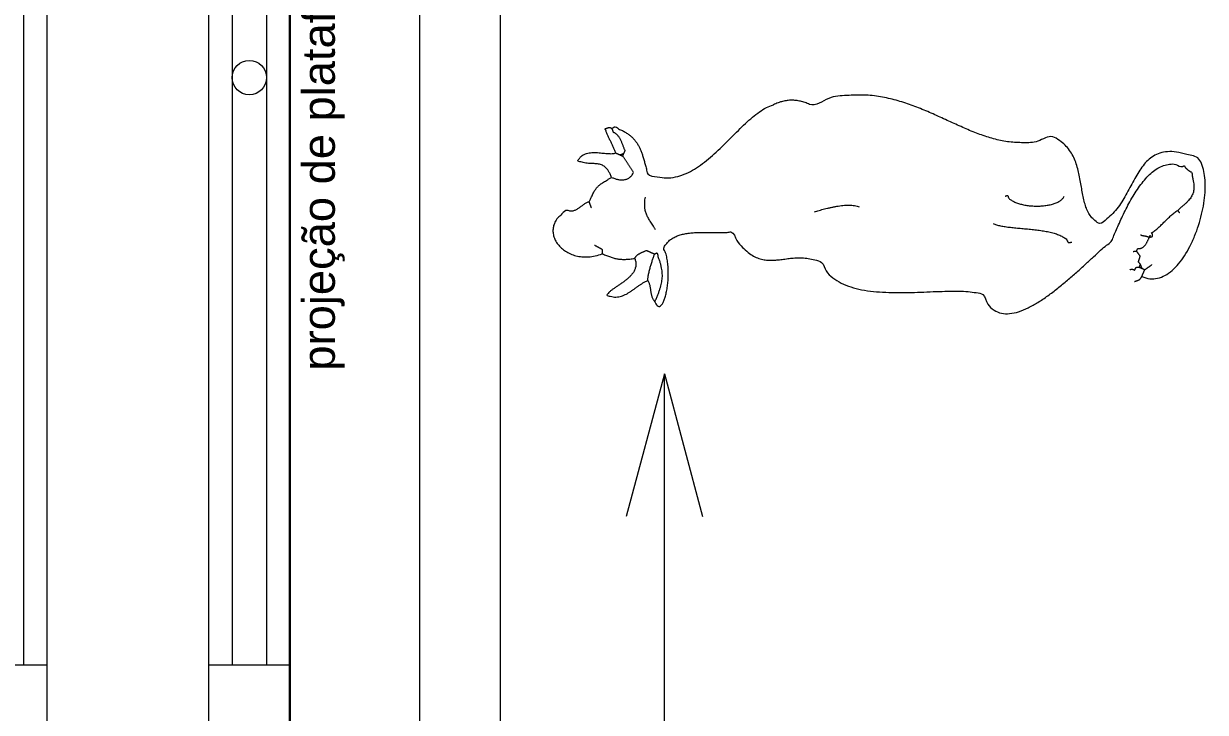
# Model space of a CAD drawing. Header units: metres. Extents: x 149 to 429, y -3 to 162.
# Drawn here: x 332.726 to 336.375, y 113.543 to 115.668 of the extents above; entities that cross this region are included whole.
import ezdxf

# ---------------------------------------------------------------- set-up
doc = ezdxf.new("R2010")
doc.units = ezdxf.units.M
doc.layers.add('1053_ARQ_BASE_MATADOURO_2_dwg', color=7, linetype='Continuous', lineweight=5, true_color=0x767676)
doc.layers.add('1053_ARQ_BASE_MATADOURO_dwg', color=7, linetype='Continuous', lineweight=5, true_color=0x767676)
doc.layers.add('A-PISO', color=7, linetype='Continuous', lineweight=5)
doc.styles.add('Arial_12', font='arial.ttf', dxfattribs={"height": 0.1})

# ---------------------------------------------------------------- blocks, each defined once
blk = doc.blocks.new('1053_ARQ_BASE_MATADOURO_dwg-3625622-TÉRREO 1_20 - Dependente 2')
at = {"color": 253, "lineweight": 5, "true_color": 0xaaaaaa}
blk.add_line((127.7931, 117.3142), (127.7931, 109.8142), dxfattribs=at)
at = {"color": 253, "lineweight": 5, "true_color": 0xaaaaaa, "flags": 128}
for points in [[(127.5431, 109.8142), (127.1431, 109.8142), (127.1431, 117.3142), (127.3369, 117.3142)], [(127.3491, 117.3142), (127.5431, 117.3142), (127.5431, 109.8142)]]:
    blk.add_lwpolyline(points, dxfattribs=at)
blk = doc.blocks.new('1053_ARQ_BASE_MATADOURO_2_dwg-3637054-TÉRREO 1_20 - Dependente 2')
at = {"layer": 'A-PISO', "color": 253, "true_color": 0xaaaaaa}
for p, q in [((126.3211, 84.1282), (126.3211, 80.5032)), ((126.9651, 84.1282), (126.9651, 80.5032)), ((127.0711, 84.1282), (127.0711, 80.5032)), ((127.5431, 84.1282), (127.5431, 76.6282)), ((127.7931, 84.1282), (127.7931, 76.6282))]:
    blk.add_line(p, q, dxfattribs=at)
at = {"layer": 'A-PISO', "color": 253, "lineweight": 15, "true_color": 0xaaaaaa}
blk.add_line((128.2996, 81.4017), (128.4177, 80.961), dxfattribs=at)
at = {"layer": 'A-PISO', "color": 253, "lineweight": 30, "true_color": 0xaaaaaa, "flags": 128}
blk.add_lwpolyline([(126.1431, 84.3264), (127.1431, 84.3264), (127.1431, 70.7264), (126.1431, 70.7264)], close=True, dxfattribs=at)
at = {"layer": 'A-PISO', "color": 253, "true_color": 0xaaaaaa, "flags": 128}
for points in [[(126.8931, 80.5032), (126.8931, 84.1282), (126.3931, 84.1282), (126.3931, 80.5032)], [(127.1431, 80.5032), (127.1431, 84.1282), (127.3369, 84.1282)], [(126.3931, 76.6282), (126.3931, 80.2532), (126.1431, 80.2532), (126.1431, 80.5032), (126.3931, 80.5032), (126.3931, 80.2532)], [(127.1431, 76.3782), (127.1431, 76.6282), (126.8931, 76.6282), (126.8931, 76.3782), (126.4931, 76.3782), (126.4931, 76.6282), (126.8931, 76.6282), (126.8931, 80.2532), (126.8931, 80.5032), (127.1431, 80.5032), (127.1431, 80.2532)]]:
    blk.add_lwpolyline(points, dxfattribs=at)
at = {"layer": 'A-PISO', "color": 253, "lineweight": 15, "true_color": 0xaaaaaa, "flags": 128}
blk.add_lwpolyline([(128.2996, 80.2329), (128.2996, 81.4017), (128.1816, 80.961)], dxfattribs=at)
at = {"layer": 'A-PISO', "color": 253, "true_color": 0xaaaaaa}
blk.add_circle((127.0181, 82.3157), 0.053, dxfattribs=at)
for points, knots in [([(129.7738, 81.7016), (129.782, 81.6988), (129.7978, 81.6932), (129.8231, 81.6952), (129.8466, 81.7045), (129.8684, 81.7202), (129.8885, 81.7411), (129.9068, 81.7663), (129.9232, 81.795), (129.9375, 81.8263), (129.9496, 81.8594), (129.9591, 81.8933), (129.9659, 81.9271), (129.9697, 81.9599), (129.9704, 81.9908), (129.9679, 82.0193), (129.9613, 82.0434), (129.9497, 82.0724), (129.9139, 82.0771), (129.8828, 82.0867), (129.8543, 82.0878), (129.83, 82.0835), (129.8094, 82.074), (129.792, 82.0604), (129.7771, 82.0437), (129.764, 82.0245), (129.7519, 82.0036), (129.7402, 81.9815), (129.7283, 81.9591), (129.7156, 81.9369), (129.7015, 81.9159), (129.6852, 81.8955), (129.6663, 81.8809), (129.6465, 81.8597), (129.6287, 81.8747), (129.6169, 81.8857), (129.6078, 81.9003), (129.6011, 81.9164), (129.5959, 81.9342), (129.5918, 81.9531), (129.5883, 81.973), (129.5849, 81.9934), (129.5811, 82.014), (129.5764, 82.0344), (129.5701, 82.0544), (129.562, 82.0736), (129.5512, 82.0914), (129.5374, 82.108), (129.5199, 82.1214), (129.4922, 82.1414), (129.4541, 82.1144), (129.4087, 82.1143), (129.3645, 82.1157), (129.3213, 82.1247), (129.2788, 82.138), (129.2366, 82.1548), (129.1941, 82.1738), (129.1512, 82.1936), (129.1073, 82.2132), (129.0622, 82.2311), (129.0155, 82.2463), (128.9668, 82.2572), (128.9157, 82.2631), (128.8619, 82.2601), (128.8054, 82.258), (128.7648, 82.2242), (128.7412, 82.2359), (128.7341, 82.2384), (128.7271, 82.2406), (128.7201, 82.2425), (128.7132, 82.2439), (128.7063, 82.2449), (128.6995, 82.2455), (128.6926, 82.2457), (128.6857, 82.2455), (128.6788, 82.2448), (128.6718, 82.2437), (128.6648, 82.2422), (128.6578, 82.2403), (128.6507, 82.2379), (128.6434, 82.2351), (128.6387, 82.2329), (128.6362, 82.2318)], [0, 0, 0, 0, 0.025699, 0.049728, 0.07429, 0.10075, 0.129617, 0.160848, 0.194061, 0.228689, 0.264061, 0.299459, 0.334136, 0.367371, 0.398482, 0.426901, 0.452272, 0.474673, 0.514601, 0.547499, 0.57497, 0.598786, 0.62075, 0.642358, 0.664566, 0.687782, 0.71202, 0.737049, 0.762543, 0.788164, 0.813673, 0.839001, 0.86438, 0.890422, 0.90764, 0.924078, 0.940734, 0.958191, 0.97666, 0.996106, 1.016342, 1.037112, 1.05814, 1.079183, 1.100079, 1.120793, 1.141489, 1.162566, 1.184704, 1.208798, 1.256755, 1.301685, 1.345355, 1.389026, 1.433445, 1.478912, 1.525429, 1.572822, 1.62087, 1.669398, 1.71839, 1.768076, 1.819015, 1.87216, 1.928838, 1.990677, 1.998433, 2.005974, 2.013321, 2.020506, 2.027557, 2.034511, 2.041399, 2.048262, 2.055135, 2.062058, 2.069072, 2.076212, 2.083517, 2.091025, 2.098768, 2.106779, 2.106779, 2.106779, 2.106779]), ([(128.1378, 82.1589), (128.138, 82.159), (128.1383, 82.1592), (128.1387, 82.1594), (128.1392, 82.1597), (128.1397, 82.16), (128.1401, 82.1603), (128.1406, 82.1605), (128.141, 82.1608), (128.1415, 82.1611), (128.1419, 82.1614), (128.1424, 82.1617), (128.1428, 82.1619), (128.1432, 82.1622), (128.1437, 82.1625), (128.1441, 82.1628), (128.1445, 82.1631), (128.1487, 82.1663), (128.1583, 82.156), (128.17, 82.1526), (128.1807, 82.146), (128.19, 82.1399), (128.1982, 82.1332), (128.2053, 82.1262), (128.2116, 82.1187), (128.217, 82.1107), (128.2218, 82.102), (128.2261, 82.0927), (128.23, 82.0826), (128.2336, 82.0717), (128.2371, 82.0599), (128.2405, 82.047), (128.2448, 82.0338), (128.2466, 82.0111), (128.2787, 82.0097), (128.3056, 82.0046), (128.3343, 82.0082), (128.3611, 82.0165), (128.3871, 82.0293), (128.4121, 82.0456), (128.4364, 82.0646), (128.46, 82.0856), (128.4831, 82.1077), (128.5056, 82.1303), (128.5278, 82.1526), (128.5496, 82.1737), (128.5712, 82.1931), (128.5926, 82.2097), (128.6139, 82.2234), (128.629, 82.229), (128.6362, 82.2318)], [0, 0, 0, 0, 0.0005419, 0.0010784, 0.0016149, 0.0021506, 0.0026855, 0.0032182, 0.0037493, 0.0042783, 0.0048098, 0.0053343, 0.0058567, 0.0063755, 0.0068923, 0.0074041, 0.0079133, 0.0084178, 0.0230655, 0.0363495, 0.048468, 0.0596256, 0.0700483, 0.0799668, 0.089622, 0.0992476, 0.1090601, 0.119255, 0.1300013, 0.1414479, 0.1537237, 0.1669436, 0.1812182, 0.196651, 0.2278357, 0.2565641, 0.284317, 0.3122136, 0.3409369, 0.3707541, 0.4016318, 0.4333204, 0.4654458, 0.4975436, 0.5291184, 0.5596715, 0.588736, 0.615937, 0.6410652, 0.6642098, 0.6642098, 0.6642098, 0.6642098]), ([(128.1497, 82.0829), (128.1491, 82.0845), (128.148, 82.0877), (128.146, 82.0925), (128.144, 82.0972), (128.1419, 82.102), (128.1397, 82.1066), (128.1375, 82.1113), (128.1352, 82.116), (128.1329, 82.1206), (128.1307, 82.1252), (128.1284, 82.1298), (128.1263, 82.1345), (128.1242, 82.1391), (128.1223, 82.1437), (128.1202, 82.1485), (128.1194, 82.1528), (128.1157, 82.1579), (128.1195, 82.1585), (128.1212, 82.1593), (128.123, 82.1599), (128.1245, 82.1605), (128.1258, 82.1609), (128.127, 82.1612), (128.1281, 82.1614), (128.1291, 82.1615), (128.13, 82.1615), (128.131, 82.1614), (128.1319, 82.1612), (128.1329, 82.1609), (128.134, 82.1605), (128.1351, 82.1601), (128.1364, 82.1595), (128.1373, 82.1591), (128.1378, 82.1589)], [0, 0, 0, 0, 0.005136, 0.0102834, 0.0154428, 0.0206125, 0.0257886, 0.0309663, 0.0361392, 0.041304, 0.0464532, 0.0515831, 0.0566861, 0.0617602, 0.0667993, 0.0718035, 0.0767732, 0.0817103, 0.0840379, 0.0860816, 0.0878758, 0.0894444, 0.0908231, 0.0920396, 0.0931296, 0.0941237, 0.0950701, 0.0960007, 0.0969582, 0.097978, 0.0990969, 0.1003419, 0.101745, 0.1033305, 0.1033305, 0.1033305, 0.1033305]), ([(128.1748, 82.0819), (128.1749, 82.0821), (128.175, 82.0825), (128.1753, 82.083), (128.1755, 82.0835), (128.1757, 82.084), (128.1759, 82.0845), (128.1762, 82.085), (128.1764, 82.0855), (128.1766, 82.0861), (128.1769, 82.0866), (128.1771, 82.0871), (128.1773, 82.0876), (128.1775, 82.0881), (128.1778, 82.0886), (128.178, 82.0891), (128.1782, 82.0897), (128.1791, 82.0913), (128.1762, 82.0942), (128.1752, 82.0982), (128.1735, 82.1023), (128.172, 82.1065), (128.1704, 82.1106), (128.1687, 82.1147), (128.167, 82.1187), (128.1652, 82.1226), (128.1632, 82.1264), (128.161, 82.13), (128.1587, 82.1335), (128.156, 82.1367), (128.1532, 82.1397), (128.1499, 82.1422), (128.1468, 82.145), (128.1428, 82.1453), (128.1423, 82.1474), (128.142, 82.1482), (128.1418, 82.1489), (128.1415, 82.1497), (128.1412, 82.1505), (128.1409, 82.1513), (128.1407, 82.152), (128.1404, 82.1528), (128.1401, 82.1536), (128.1398, 82.1543), (128.1395, 82.1551), (128.1391, 82.1558), (128.1388, 82.1566), (128.1385, 82.1574), (128.1382, 82.1581), (128.1379, 82.1586), (128.1378, 82.1589)], [0, 0, 0, 0, 0.00056306, 0.00112613, 0.00168919, 0.00225225, 0.00281531, 0.00337838, 0.00394144, 0.00450056, 0.00506363, 0.00562669, 0.00618975, 0.00675281, 0.00731588, 0.00787894, 0.008442, 0.00900113, 0.01332321, 0.0176986, 0.02210975, 0.0265367, 0.03096363, 0.03537533, 0.03975273, 0.04408537, 0.0483627, 0.05258208, 0.05674979, 0.06088034, 0.0649954, 0.06913603, 0.07334712, 0.0776958, 0.07853314, 0.07936641, 0.08019582, 0.08102121, 0.08184469, 0.08266427, 0.08348289, 0.0842996, 0.0851163, 0.08593492, 0.0867545, 0.08757798, 0.08840337, 0.08923278, 0.09006605, 0.09090339, 0.09090339, 0.09090339, 0.09090339]), ([(128.1367, 82.0077), (128.1352, 82.0113), (128.1325, 82.0181), (128.1275, 82.027), (128.1224, 82.0341), (128.1169, 82.0396), (128.1112, 82.0437), (128.1053, 82.0465), (128.0991, 82.0484), (128.0927, 82.0494), (128.0861, 82.05), (128.0793, 82.0503), (128.0722, 82.0505), (128.0648, 82.0509), (128.0573, 82.0517), (128.049, 82.0529), (128.0419, 82.0555), (128.0292, 82.0571), (128.0375, 82.0665), (128.0421, 82.0723), (128.0488, 82.0771), (128.0559, 82.0804), (128.0637, 82.0826), (128.0719, 82.0838), (128.0804, 82.0843), (128.0891, 82.0842), (128.0979, 82.0836), (128.1066, 82.0828), (128.115, 82.082), (128.1231, 82.0813), (128.1308, 82.0808), (128.1378, 82.0807), (128.1441, 82.0812), (128.1479, 82.0823), (128.1497, 82.0829)], [0, 0, 0, 0, 0.0118376, 0.0219257, 0.0305861, 0.0381701, 0.0450255, 0.0514897, 0.0578321, 0.0642461, 0.0708371, 0.0776688, 0.084757, 0.0921224, 0.0997885, 0.1078129, 0.116293, 0.1253713, 0.1342242, 0.1423501, 0.1501659, 0.1579821, 0.1659954, 0.1742806, 0.1828287, 0.1915662, 0.2003895, 0.2091536, 0.2177128, 0.2259123, 0.2336036, 0.2406499, 0.2469581, 0.2525077, 0.2525077, 0.2525077, 0.2525077]), ([(128.1367, 82.0077), (128.1383, 82.007), (128.1414, 82.0057), (128.1462, 82.0039), (128.151, 82.0025), (128.1559, 82.0013), (128.1608, 82.0005), (128.1656, 82), (128.1703, 81.9999), (128.175, 82.0003), (128.1795, 82.0011), (128.1839, 82.0024), (128.1881, 82.0043), (128.192, 82.0068), (128.1957, 82.0099), (128.1992, 82.0137), (128.2016, 82.0181), (128.2059, 82.0227), (128.2022, 82.0263), (128.2004, 82.0295), (128.1983, 82.0327), (128.1962, 82.0358), (128.1941, 82.039), (128.192, 82.0421), (128.1899, 82.0453), (128.1878, 82.0484), (128.1857, 82.0515), (128.1836, 82.0547), (128.1815, 82.0578), (128.1794, 82.0609), (128.1773, 82.064), (128.1752, 82.0672), (128.1731, 82.0703), (128.1717, 82.0724), (128.171, 82.0734)], [0, 0, 0, 0, 0.0050781, 0.0101611, 0.0152203, 0.020229, 0.0251688, 0.0300182, 0.0347755, 0.0394408, 0.0440355, 0.0485843, 0.0531352, 0.0577492, 0.0625111, 0.0675039, 0.0728274, 0.0785776, 0.0823714, 0.0861636, 0.0899496, 0.093734, 0.0975136, 0.1012917, 0.1050683, 0.1088421, 0.1126112, 0.1163815, 0.1201471, 0.1239139, 0.1276774, 0.1314421, 0.1352068, 0.1389715, 0.1389715, 0.1389715, 0.1389715]), ([(128.1497, 82.0829), (128.15, 82.0828), (128.1505, 82.0825), (128.1513, 82.0822), (128.1521, 82.0818), (128.1529, 82.0815), (128.1537, 82.0811), (128.1545, 82.0807), (128.1553, 82.0804), (128.1561, 82.08), (128.1569, 82.0797), (128.1577, 82.0793), (128.1585, 82.079), (128.1593, 82.0786), (128.1601, 82.0783), (128.1609, 82.0779), (128.1617, 82.0776), (128.1622, 82.0773), (128.1625, 82.0772)], [0, 0, 0, 0, 0.00087806, 0.00175219, 0.00262631, 0.00350044, 0.0043785, 0.00525263, 0.00612675, 0.00700087, 0.00787894, 0.00875306, 0.00962719, 0.01050131, 0.01137938, 0.0122535, 0.01312762, 0.01400175, 0.01400175, 0.01400175, 0.01400175]), ([(128.1625, 82.0772), (128.1628, 82.0773), (128.1633, 82.0775), (128.1641, 82.0778), (128.1649, 82.0781), (128.1657, 82.0784), (128.1665, 82.0787), (128.1673, 82.079), (128.168, 82.0793), (128.1688, 82.0796), (128.1696, 82.0799), (128.1703, 82.0802), (128.1711, 82.0805), (128.1718, 82.0808), (128.1726, 82.0811), (128.1733, 82.0814), (128.1741, 82.0817), (128.1746, 82.0818), (128.1748, 82.0819)], [0, 0, 0, 0, 0.00087982, 0.0017485, 0.00260975, 0.00345802, 0.00430257, 0.00513413, 0.00596197, 0.00677868, 0.00759539, 0.00840467, 0.0092121, 0.01001396, 0.01081582, 0.01161211, 0.0124084, 0.01320098, 0.01320098, 0.01320098, 0.01320098]), ([(128.1625, 82.0772), (128.1627, 82.0771), (128.163, 82.0769), (128.1636, 82.0767), (128.1642, 82.0764), (128.1647, 82.0762), (128.1653, 82.076), (128.1658, 82.0757), (128.1663, 82.0755), (128.1669, 82.0753), (128.1674, 82.075), (128.1679, 82.0748), (128.1684, 82.0746), (128.169, 82.0743), (128.1695, 82.0741), (128.17, 82.0739), (128.1705, 82.0736), (128.1708, 82.0735), (128.171, 82.0734)], [0, 0, 0, 0, 0.000622124, 0.001236375, 0.001845375, 0.002445187, 0.003042375, 0.003630375, 0.00421575, 0.00479325, 0.005370749, 0.005943, 0.006513937, 0.007080937, 0.007647937, 0.008211, 0.008774062, 0.0093345, 0.0093345, 0.0093345, 0.0093345]), ([(128.171, 82.0734), (128.1711, 82.0736), (128.1713, 82.074), (128.1715, 82.0745), (128.1718, 82.0751), (128.172, 82.0756), (128.1722, 82.0762), (128.1725, 82.0767), (128.1727, 82.0773), (128.173, 82.0778), (128.1732, 82.0783), (128.1734, 82.0788), (128.1737, 82.0794), (128.1739, 82.0799), (128.1741, 82.0804), (128.1743, 82.0809), (128.1746, 82.0814), (128.1747, 82.0818), (128.1748, 82.0819)], [0, 0, 0, 0, 0.000622125, 0.001236375, 0.001845375, 0.002445188, 0.003042376, 0.003630376, 0.004215749, 0.004793249, 0.005370749, 0.005943, 0.006513937, 0.007080937, 0.007647937, 0.008211, 0.008774063, 0.009334499, 0.009334499, 0.009334499, 0.009334499]), ([(128.2704, 81.6241), (128.2718, 81.6209), (128.2741, 81.6156), (128.2791, 81.6095), (128.2856, 81.6089), (128.2908, 81.6133), (128.2953, 81.6202), (128.2995, 81.63), (128.3033, 81.6421), (128.3066, 81.6562), (128.3093, 81.6719), (128.3111, 81.6887), (128.312, 81.7063), (128.3119, 81.724), (128.3107, 81.7416), (128.3077, 81.7586), (128.3053, 81.7745), (128.2944, 81.7888), (128.3051, 81.8013), (128.3131, 81.8115), (128.3239, 81.8196), (128.3357, 81.8258), (128.3488, 81.8305), (128.3627, 81.8338), (128.3773, 81.836), (128.3924, 81.8372), (128.4078, 81.8378), (128.4232, 81.8379), (128.4385, 81.8376), (128.4533, 81.8373), (128.4676, 81.837), (128.4811, 81.8373), (128.4933, 81.8371), (128.5134, 81.843), (128.5207, 81.8105), (128.5403, 81.793), (128.5572, 81.7761), (128.5741, 81.7648), (128.5907, 81.7572), (128.6071, 81.753), (128.6233, 81.7514), (128.6394, 81.7519), (128.6557, 81.7535), (128.6722, 81.7558), (128.6892, 81.758), (128.7068, 81.7596), (128.7251, 81.7597), (128.7445, 81.758), (128.7641, 81.7527), (128.7906, 81.7477), (128.7967, 81.7167), (128.82, 81.697), (128.8456, 81.6803), (128.876, 81.6686), (128.9094, 81.6604), (128.9455, 81.6553), (128.9834, 81.6527), (129.0224, 81.6519), (129.0618, 81.6525), (129.1007, 81.6539), (129.1384, 81.6554), (129.1741, 81.6566), (129.207, 81.6569), (129.2367, 81.656), (129.2609, 81.6522), (129.2899, 81.648), (129.2944, 81.6159), (129.3165, 81.5973), (129.3404, 81.5868), (129.367, 81.5863), (129.3948, 81.5927), (129.4239, 81.6049), (129.4539, 81.6218), (129.4843, 81.6423), (129.5147, 81.6654), (129.5444, 81.6899), (129.5729, 81.7149), (129.5997, 81.7392), (129.6239, 81.7619), (129.6459, 81.7812), (129.6627, 81.7981), (129.6814, 81.8073), (129.686, 81.8256), (129.6942, 81.8424), (129.7025, 81.8621), (129.7121, 81.883), (129.7226, 81.905), (129.7341, 81.9272), (129.7466, 81.9492), (129.76, 81.9704), (129.7742, 81.9902), (129.7894, 82.0081), (129.8055, 82.0236), (129.8225, 82.0359), (129.8406, 82.0449), (129.8597, 82.0485), (129.8799, 82.0505), (129.8929, 82.0387), (129.8997, 82.0414), (129.9001, 82.0416), (129.9005, 82.0418), (129.9009, 82.0419), (129.9013, 82.0421), (129.9017, 82.0423), (129.902, 82.0424), (129.9024, 82.0426), (129.9028, 82.0428), (129.9031, 82.0429), (129.9035, 82.0431), (129.9038, 82.0432), (129.9042, 82.0434), (129.9045, 82.0435), (129.9048, 82.0436), (129.9056, 82.044), (129.9057, 82.0421), (129.9066, 82.041), (129.9076, 82.0394), (129.9087, 82.038), (129.91, 82.0365), (129.9113, 82.0351), (129.9128, 82.0337), (129.9143, 82.0323), (129.9159, 82.031), (129.9175, 82.0297), (129.9191, 82.0285), (129.9207, 82.0274), (129.9223, 82.0263), (129.9239, 82.0254), (129.9254, 82.0246), (129.9304, 82.0227), (129.9288, 82.0118), (129.9322, 82.0023), (129.9336, 81.9926), (129.9346, 81.9841), (129.9349, 81.9763), (129.9345, 81.9691), (129.9333, 81.9625), (129.9314, 81.9563), (129.9286, 81.9503), (129.925, 81.9446), (129.9205, 81.9388), (129.9152, 81.9329), (129.9089, 81.9268), (129.9017, 81.9203), (129.8936, 81.9132), (129.8878, 81.9084), (129.8848, 81.9058)], [0, 0, 0, 0, 0.010571, 0.017391, 0.022385, 0.028342, 0.036587, 0.047233, 0.060042, 0.074659, 0.090698, 0.107753, 0.125424, 0.143316, 0.161054, 0.178295, 0.194748, 0.21021, 0.224137, 0.237373, 0.250457, 0.263771, 0.277541, 0.291838, 0.306638, 0.321832, 0.337274, 0.352767, 0.368104, 0.383062, 0.397417, 0.410943, 0.423437, 0.434721, 0.46711, 0.494451, 0.517657, 0.537695, 0.55555, 0.572131, 0.588182, 0.6042, 0.620474, 0.637125, 0.654211, 0.671801, 0.690047, 0.709226, 0.729793, 0.752353, 0.782482, 0.8118, 0.842065, 0.874258, 0.908691, 0.945222, 0.983418, 1.02268, 1.062299, 1.101512, 1.139512, 1.175493, 1.208652, 1.238246, 1.263653, 1.284556, 1.317568, 1.344515, 1.369067, 1.39451, 1.422718, 1.454239, 1.488817, 1.525777, 1.564219, 1.60313, 1.641415, 1.677951, 1.711577, 1.741137, 1.765473, 1.783491, 1.799781, 1.81892, 1.840364, 1.863581, 1.88804, 1.913229, 1.938654, 1.96385, 1.988389, 2.01192, 2.034187, 2.055107, 2.074846, 2.093951, 2.113399, 2.134528, 2.134965, 2.135398, 2.135826, 2.13625, 2.136667, 2.13708, 2.137486, 2.137889, 2.138282, 2.138674, 2.139058, 2.139438, 2.139811, 2.140179, 2.140539, 2.140898, 2.142452, 2.144111, 2.145868, 2.147714, 2.149633, 2.151615, 2.153639, 2.155694, 2.157757, 2.159812, 2.16184, 2.163826, 2.165749, 2.167591, 2.169333, 2.170961, 2.182965, 2.193684, 2.203252, 2.211814, 2.219538, 2.226609, 2.233243, 2.239673, 2.246143, 2.252884, 2.260107, 2.267989, 2.276689, 2.286336, 2.297054, 2.308948, 2.308948, 2.308948, 2.308948]), ([(128.0677, 81.9318), (128.0689, 81.9346), (128.0713, 81.9398), (128.0746, 81.9472), (128.0776, 81.9537), (128.0805, 81.9595), (128.0833, 81.9646), (128.0861, 81.9692), (128.089, 81.9733), (128.0922, 81.9771), (128.0956, 81.9806), (128.0995, 81.984), (128.1039, 81.9874), (128.109, 81.9909), (128.1147, 81.9946), (128.1212, 81.9986), (128.1287, 82.0029), (128.1339, 82.006), (128.1367, 82.0077)], [0, 0, 0, 0, 0.0091193, 0.0171887, 0.0243486, 0.030738, 0.0365084, 0.0418097, 0.0468059, 0.0516646, 0.0565682, 0.061684, 0.0671878, 0.0732363, 0.0799898, 0.087589, 0.0961828, 0.1059067, 0.1059067, 0.1059067, 0.1059067]), ([(128.0677, 81.9318), (128.0663, 81.9315), (128.0635, 81.9308), (128.0594, 81.9291), (128.0553, 81.927), (128.0514, 81.9244), (128.0474, 81.9217), (128.0435, 81.9188), (128.0396, 81.9158), (128.0356, 81.9129), (128.0316, 81.9102), (128.0275, 81.9078), (128.0233, 81.9058), (128.019, 81.9043), (128.0145, 81.9034), (128.0099, 81.9033), (128.0051, 81.9039), (127.9956, 81.9089), (127.9837, 81.894), (127.9704, 81.8837), (127.9614, 81.8696), (127.9564, 81.8555), (127.9551, 81.8411), (127.9573, 81.8269), (127.9626, 81.8133), (127.9707, 81.8006), (127.9815, 81.7891), (127.9945, 81.7792), (128.0097, 81.7711), (128.0268, 81.7653), (128.0455, 81.7621), (128.0656, 81.7619), (128.0869, 81.7648), (128.1008, 81.7695), (128.1081, 81.772)], [0, 0, 0, 0, 0.0043035, 0.008717, 0.0132734, 0.0179821, 0.0228081, 0.0277167, 0.0326558, 0.0375775, 0.0424287, 0.0471823, 0.0518194, 0.0563579, 0.0608465, 0.0653953, 0.0701541, 0.0753188, 0.0957175, 0.1135074, 0.1293936, 0.1440861, 0.1582275, 0.1723348, 0.1867646, 0.2017346, 0.21736, 0.2336971, 0.2507931, 0.2687054, 0.287546, 0.3074743, 0.3287353, 0.3516369, 0.3516369, 0.3516369, 0.3516369]), ([(128.0745, 81.9134), (128.0744, 81.9138), (128.0741, 81.9146), (128.0737, 81.9157), (128.0733, 81.9168), (128.0729, 81.918), (128.0725, 81.9191), (128.0721, 81.9203), (128.0717, 81.9214), (128.0712, 81.9226), (128.0708, 81.9237), (128.0704, 81.9249), (128.0699, 81.926), (128.0695, 81.9272), (128.069, 81.9283), (128.0686, 81.9295), (128.0682, 81.9306), (128.0679, 81.9314), (128.0677, 81.9318)], [0, 0, 0, 0, 0.00119805, 0.0023986, 0.00360366, 0.00481506, 0.00603112, 0.00724981, 0.00847033, 0.00969637, 0.01092521, 0.01215493, 0.0133865, 0.01462084, 0.01585798, 0.01709418, 0.01833038, 0.01956844, 0.01956844, 0.01956844, 0.01956844]), ([(128.2726, 81.846), (128.271, 81.8484), (128.2681, 81.8531), (128.2637, 81.8598), (128.2597, 81.8661), (128.2559, 81.8721), (128.2525, 81.8778), (128.2494, 81.8833), (128.2467, 81.8887), (128.2443, 81.8941), (128.2424, 81.8996), (128.2408, 81.9052), (128.2397, 81.911), (128.239, 81.9172), (128.2388, 81.9237), (128.2391, 81.9307), (128.2398, 81.9382), (128.2406, 81.9434), (128.2411, 81.9461)], [0, 0, 0, 0, 0.008568, 0.0165618, 0.0240385, 0.0310602, 0.0376856, 0.0439819, 0.050021, 0.0558813, 0.061653, 0.0674354, 0.0733355, 0.0794663, 0.0859445, 0.0928831, 0.1003934, 0.1085838, 0.1085838, 0.1085838, 0.1085838]), ([(128.7634, 81.9018), (128.7656, 81.9024), (128.7704, 81.9038), (128.7778, 81.9059), (128.7858, 81.9081), (128.7944, 81.9103), (128.8034, 81.9126), (128.8127, 81.9147), (128.8223, 81.9167), (128.832, 81.9185), (128.8416, 81.92), (128.8512, 81.9212), (128.8606, 81.9219), (128.8698, 81.9221), (128.8785, 81.9218), (128.8868, 81.9208), (128.8945, 81.9191), (128.8992, 81.9173), (128.9015, 81.9164)], [0, 0, 0, 0, 0.006991, 0.0147354, 0.0231225, 0.0320282, 0.0413461, 0.0509557, 0.0607474, 0.0706087, 0.0804411, 0.0901357, 0.0996013, 0.1087491, 0.1175116, 0.1258292, 0.1336777, 0.1410678, 0.1410678, 0.1410678, 0.1410678]), ([(129.3521, 81.9496), (129.3522, 81.9496), (129.3525, 81.9497), (129.3529, 81.9499), (129.3533, 81.9501), (129.3537, 81.9502), (129.3541, 81.9504), (129.3545, 81.9505), (129.3549, 81.9507), (129.3553, 81.9508), (129.3557, 81.951), (129.3561, 81.9511), (129.3565, 81.9513), (129.3568, 81.9514), (129.3572, 81.9516), (129.3575, 81.9517), (129.3579, 81.9518), (129.3608, 81.953), (129.3617, 81.9424), (129.3699, 81.9384), (129.3789, 81.9322), (129.39, 81.9279), (129.4024, 81.9242), (129.416, 81.9216), (129.4303, 81.9198), (129.445, 81.919), (129.4597, 81.9191), (129.4742, 81.9202), (129.488, 81.9224), (129.5007, 81.9256), (129.5121, 81.9298), (129.5218, 81.9351), (129.5297, 81.9415), (129.5329, 81.947), (129.5344, 81.9497)], [0, 0, 0, 0, 0.0004399, 0.0008798, 0.0013179, 0.0017578, 0.0021921, 0.0026246, 0.0030515, 0.0034766, 0.0038905, 0.0043026, 0.0047072, 0.0051044, 0.0054924, 0.005871, 0.0062385, 0.0066005, 0.0150594, 0.0244923, 0.0351755, 0.04711, 0.0601391, 0.0740412, 0.0885442, 0.1033634, 0.1181979, 0.1327614, 0.1467669, 0.1599605, 0.1721269, 0.1831475, 0.1930508, 0.2021493, 0.2021493, 0.2021493, 0.2021493]), ([(129.803, 81.8356), (129.805, 81.837), (129.8089, 81.8396), (129.8145, 81.8438), (129.8199, 81.8481), (129.8251, 81.8526), (129.8302, 81.8572), (129.8351, 81.8619), (129.8399, 81.8666), (129.8447, 81.8713), (129.8494, 81.876), (129.8542, 81.8807), (129.859, 81.8853), (129.8639, 81.8897), (129.8688, 81.8941), (129.874, 81.8982), (129.8793, 81.9022), (129.883, 81.9046), (129.8848, 81.9058)], [0, 0, 0, 0, 0.0071171, 0.014136, 0.021075, 0.0279528, 0.0347765, 0.0415599, 0.048304, 0.0550163, 0.0616938, 0.0683466, 0.074972, 0.0815793, 0.0881712, 0.0947661, 0.1013758, 0.1080243, 0.1080243, 0.1080243, 0.1080243]), ([(129.8912, 81.8979), (129.891, 81.8981), (129.8908, 81.8984), (129.8904, 81.8989), (129.89, 81.8995), (129.8896, 81.9), (129.8892, 81.9005), (129.8888, 81.901), (129.8884, 81.9015), (129.888, 81.902), (129.8876, 81.9025), (129.8872, 81.903), (129.8868, 81.9035), (129.8864, 81.904), (129.886, 81.9044), (129.8856, 81.9049), (129.8852, 81.9054), (129.885, 81.9057), (129.8848, 81.9058)], [0, 0, 0, 0, 0.00064327, 0.00128655, 0.00192918, 0.00257246, 0.00321383, 0.00385458, 0.00449346, 0.00512825, 0.00576284, 0.00639683, 0.00702842, 0.00765765, 0.00828398, 0.00890746, 0.0095276, 0.01014252, 0.01014252, 0.01014252, 0.01014252]), ([(129.3145, 81.8649), (129.318, 81.8635), (129.3256, 81.8606), (129.3384, 81.8578), (129.3528, 81.8554), (129.3687, 81.8534), (129.3856, 81.8517), (129.4032, 81.8501), (129.4213, 81.8485), (129.4394, 81.8466), (129.4574, 81.8445), (129.4747, 81.8419), (129.4912, 81.8386), (129.5065, 81.8345), (129.5204, 81.8297), (129.5321, 81.8227), (129.5431, 81.8177), (129.5457, 81.8055), (129.5498, 81.8064), (129.5503, 81.8065), (129.5508, 81.8066), (129.5514, 81.8067), (129.5519, 81.8068), (129.5524, 81.8069), (129.5529, 81.807), (129.5535, 81.8071), (129.554, 81.8072), (129.5545, 81.8073), (129.555, 81.8074), (129.5555, 81.8075), (129.556, 81.8076), (129.5566, 81.8076), (129.5571, 81.8077), (129.5574, 81.8077), (129.5576, 81.8077)], [0, 0, 0, 0, 0.0113432, 0.0244627, 0.0391702, 0.0552099, 0.0722892, 0.0901066, 0.1083461, 0.1266969, 0.1448451, 0.1625035, 0.1793911, 0.1952726, 0.2099632, 0.2233896, 0.2356395, 0.2470831, 0.2476195, 0.248156, 0.2486917, 0.2492281, 0.2497623, 0.2502957, 0.2508269, 0.2513606, 0.2518866, 0.2524119, 0.2529343, 0.2534538, 0.2539698, 0.2544824, 0.2549909, 0.2555007, 0.2555007, 0.2555007, 0.2555007]), ([(129.7578, 81.7798), (129.7579, 81.78), (129.7581, 81.7804), (129.7583, 81.7809), (129.7585, 81.7815), (129.7588, 81.7821), (129.759, 81.7826), (129.7593, 81.7831), (129.7595, 81.7837), (129.7597, 81.7842), (129.76, 81.7847), (129.7602, 81.7853), (129.7604, 81.7858), (129.7607, 81.7863), (129.7609, 81.7868), (129.7611, 81.7873), (129.7614, 81.7878), (129.7619, 81.7894), (129.7653, 81.7874), (129.7683, 81.7882), (129.7715, 81.7888), (129.7744, 81.79), (129.7771, 81.7917), (129.7796, 81.7936), (129.7819, 81.7959), (129.7841, 81.7985), (129.7862, 81.8012), (129.7881, 81.8042), (129.7899, 81.8073), (129.7915, 81.8104), (129.7931, 81.8136), (129.7946, 81.8167), (129.796, 81.8198), (129.7969, 81.8218), (129.7973, 81.8228)], [0, 0, 0, 0, 0.0006195, 0.00123375, 0.00184012, 0.00244256, 0.00303581, 0.00362512, 0.0042105, 0.00479194, 0.0053655, 0.00593906, 0.00650738, 0.007077, 0.00764138, 0.00820706, 0.00877012, 0.0093345, 0.01284917, 0.01613899, 0.01929714, 0.02240964, 0.02553667, 0.02872698, 0.03199974, 0.03536451, 0.03880992, 0.04232234, 0.04587615, 0.04944634, 0.05299456, 0.05648787, 0.05988732, 0.06315676, 0.06315676, 0.06315676, 0.06315676]), ([(129.77, 81.8302), (129.7705, 81.83), (129.7715, 81.8296), (129.773, 81.8291), (129.7745, 81.8286), (129.776, 81.8283), (129.7775, 81.828), (129.779, 81.8277), (129.7805, 81.8275), (129.782, 81.8272), (129.7836, 81.827), (129.7853, 81.8267), (129.787, 81.8263), (129.7889, 81.8259), (129.7908, 81.8253), (129.7929, 81.8246), (129.7951, 81.8238), (129.7965, 81.8232), (129.7973, 81.8228)], [0, 0, 0, 0, 0.00169772, 0.00331404, 0.00486952, 0.00639013, 0.00789061, 0.00939662, 0.0109203, 0.01248356, 0.0140953, 0.01577935, 0.01755012, 0.01942984, 0.02143357, 0.02358884, 0.02591343, 0.02843524, 0.02843524, 0.02843524, 0.02843524]), ([(129.7973, 81.8228), (129.7975, 81.8229), (129.7979, 81.823), (129.7985, 81.8231), (129.7991, 81.8233), (129.7997, 81.8234), (129.8004, 81.8235), (129.801, 81.8237), (129.8016, 81.8238), (129.8022, 81.824), (129.8028, 81.8241), (129.8034, 81.8242), (129.804, 81.8244), (129.8046, 81.8245), (129.8052, 81.8247), (129.8058, 81.8248), (129.8064, 81.825), (129.8075, 81.825), (129.8069, 81.8267), (129.8071, 81.8279), (129.8071, 81.8291), (129.8071, 81.8301), (129.8071, 81.8309), (129.807, 81.8317), (129.8069, 81.8323), (129.8067, 81.8329), (129.8065, 81.8334), (129.8062, 81.8338), (129.8059, 81.8341), (129.8054, 81.8344), (129.8049, 81.8347), (129.8044, 81.835), (129.8037, 81.8353), (129.8032, 81.8355), (129.803, 81.8356)], [0, 0, 0, 0, 0.00062449, 0.00124898, 0.00187346, 0.00250032, 0.00312481, 0.00374929, 0.00437378, 0.00500064, 0.00562512, 0.00624961, 0.0068741, 0.00750096, 0.00812544, 0.00874993, 0.00937442, 0.01000127, 0.0115267, 0.01286528, 0.01403136, 0.01504146, 0.01591019, 0.01665694, 0.01729952, 0.01786157, 0.01836909, 0.01884967, 0.01933421, 0.01984992, 0.0204202, 0.02105921, 0.02178514, 0.02260545, 0.02260545, 0.02260545, 0.02260545]), ([(129.7992, 81.8271), (129.7992, 81.827), (129.7991, 81.8269), (129.799, 81.8266), (129.7989, 81.8264), (129.7988, 81.8261), (129.7987, 81.8259), (129.7985, 81.8256), (129.7984, 81.8254), (129.7983, 81.8251), (129.7982, 81.8248), (129.7981, 81.8245), (129.7979, 81.8243), (129.7978, 81.824), (129.7977, 81.8237), (129.7976, 81.8234), (129.7974, 81.8231), (129.7973, 81.8229), (129.7973, 81.8228)], [0, 0, 0, 0, 0.000255938, 0.000515812, 0.000783562, 0.001057874, 0.00133875, 0.001624874, 0.00191625, 0.002208937, 0.002509501, 0.002811374, 0.003117187, 0.003424312, 0.003735375, 0.004045125, 0.004356188, 0.00466725, 0.00466725, 0.00466725, 0.00466725]), ([(129.7973, 81.8228), (129.7973, 81.8229), (129.7974, 81.8231), (129.7976, 81.8234), (129.7977, 81.8237), (129.7978, 81.824), (129.7979, 81.8243), (129.7981, 81.8245), (129.7982, 81.8248), (129.7983, 81.8251), (129.7984, 81.8254), (129.7985, 81.8256), (129.7987, 81.8259), (129.7988, 81.8261), (129.7989, 81.8264), (129.799, 81.8266), (129.7991, 81.8269), (129.7992, 81.827), (129.7992, 81.8271)], [0, 0, 0, 0, 0.000311062, 0.000622125, 0.000931874, 0.001242938, 0.001550063, 0.001855875, 0.002157749, 0.002458312, 0.002751, 0.003042376, 0.0033285, 0.003609375, 0.003883687, 0.004151438, 0.004411311, 0.00466725, 0.00466725, 0.00466725, 0.00466725]), ([(129.7996, 81.828), (129.7996, 81.828), (129.7996, 81.828), (129.7996, 81.828), (129.7995, 81.8279), (129.7995, 81.8278), (129.7994, 81.8277), (129.7994, 81.8275), (129.7993, 81.8273), (129.7992, 81.8272), (129.7992, 81.8271)], [0.001000124, 0.001000124, 0.001000124, 0.001000124, 0.001015874, 0.001063123, 0.001141874, 0.001250812, 0.001392561, 0.001563186, 0.001767936, 0.002000249, 0.002000249, 0.002000249, 0.002000249]), ([(129.7992, 81.8271), (129.7992, 81.8272), (129.7993, 81.8273), (129.7994, 81.8275), (129.7994, 81.8277), (129.7995, 81.8278), (129.7995, 81.8279), (129.7996, 81.828), (129.7996, 81.828), (129.7996, 81.828), (129.7996, 81.828)], [0, 0, 0, 0, 0.000232313, 0.000437063, 0.000607688, 0.000749437, 0.000858375, 0.000937125, 0.000984375, 0.001000124, 0.001000124, 0.001000124, 0.001000124]), ([(128.1081, 81.772), (128.1081, 81.7723), (128.1081, 81.7728), (128.1082, 81.7736), (128.1083, 81.7744), (128.1083, 81.7752), (128.1084, 81.776), (128.1084, 81.7768), (128.1084, 81.7776), (128.1085, 81.7784), (128.1085, 81.7791), (128.1085, 81.7799), (128.1085, 81.7807), (128.1085, 81.7815), (128.1085, 81.7823), (128.1086, 81.783), (128.1085, 81.7838), (128.1087, 81.785), (128.1069, 81.7853), (128.1056, 81.7863), (128.1041, 81.7871), (128.1026, 81.788), (128.1011, 81.7888), (128.0996, 81.7896), (128.0981, 81.7905), (128.0965, 81.7913), (128.095, 81.7921), (128.0935, 81.793), (128.0919, 81.7938), (128.0904, 81.7946), (128.0888, 81.7954), (128.0873, 81.7963), (128.0857, 81.7971), (128.0847, 81.7976), (128.0842, 81.7979)], [0, 0, 0, 0, 0.00079316, 0.00158557, 0.00238096, 0.00317701, 0.0039732, 0.00476927, 0.00556433, 0.00635692, 0.0071488, 0.0079361, 0.00872199, 0.00950217, 0.01027926, 0.01104966, 0.01181526, 0.01257291, 0.01427221, 0.01598111, 0.01769456, 0.01941496, 0.02113904, 0.02287026, 0.02460387, 0.02634336, 0.02808416, 0.02982977, 0.03157781, 0.03332816, 0.03507983, 0.03683392, 0.03858671, 0.04034324, 0.04034324, 0.04034324, 0.04034324]), ([(128.2083, 81.7578), (128.2087, 81.7587), (128.2095, 81.7604), (128.211, 81.7627), (128.2128, 81.7649), (128.2146, 81.7668), (128.2167, 81.7685), (128.2189, 81.7701), (128.2212, 81.7716), (128.2236, 81.7729), (128.2261, 81.7742), (128.2286, 81.7754), (128.2312, 81.7765), (128.2338, 81.7777), (128.2365, 81.7788), (128.2391, 81.78), (128.2417, 81.7809), (128.244, 81.7829), (128.2459, 81.7815), (128.2475, 81.7809), (128.2491, 81.7802), (128.2507, 81.7795), (128.2523, 81.7788), (128.2539, 81.7781), (128.2555, 81.7774), (128.2571, 81.7766), (128.2587, 81.7759), (128.2603, 81.7752), (128.2619, 81.7745), (128.2635, 81.7738), (128.2651, 81.7731), (128.2667, 81.7724), (128.2683, 81.7717), (128.2694, 81.7712), (128.2699, 81.771)], [0, 0, 0, 0, 0.00287585, 0.0056514, 0.00836777, 0.01105314, 0.01373904, 0.01643754, 0.01916298, 0.02191665, 0.02470851, 0.02752614, 0.03036956, 0.03322814, 0.03609938, 0.03896841, 0.04183289, 0.04467968, 0.04643187, 0.04818012, 0.0499323, 0.05168055, 0.05343274, 0.05518099, 0.05693318, 0.05868143, 0.06043362, 0.06218187, 0.06393405, 0.0656823, 0.06743449, 0.06918274, 0.07093493, 0.07268318, 0.07268318, 0.07268318, 0.07268318]), ([(129.7474, 81.7793), (129.7476, 81.7794), (129.7481, 81.7794), (129.7488, 81.7794), (129.7494, 81.7794), (129.7501, 81.7795), (129.7508, 81.7795), (129.7514, 81.7796), (129.7521, 81.7796), (129.7528, 81.7796), (129.7534, 81.7797), (129.754, 81.7797), (129.7547, 81.7797), (129.7553, 81.7798), (129.7559, 81.7798), (129.7566, 81.7798), (129.7572, 81.7798), (129.7576, 81.7798), (129.7578, 81.7798)], [0, 0, 0, 0, 0.00069321, 0.00138173, 0.00206264, 0.00274065, 0.00340868, 0.00407262, 0.00473125, 0.00538577, 0.0060297, 0.00667303, 0.0073093, 0.00794441, 0.00857192, 0.00919778, 0.00981792, 0.01043761, 0.01043761, 0.01043761, 0.01043761]), ([(129.77, 81.739), (129.7699, 81.7392), (129.7696, 81.7396), (129.7692, 81.7401), (129.7688, 81.7406), (129.7684, 81.741), (129.768, 81.7415), (129.7676, 81.742), (129.7672, 81.7425), (129.7668, 81.743), (129.7664, 81.7434), (129.766, 81.7439), (129.7656, 81.7444), (129.7652, 81.7448), (129.7647, 81.7453), (129.7643, 81.7457), (129.764, 81.7462), (129.7632, 81.7468), (129.764, 81.7478), (129.7642, 81.7489), (129.7646, 81.7501), (129.765, 81.7512), (129.7653, 81.7523), (129.7657, 81.7535), (129.766, 81.7546), (129.7664, 81.7557), (129.7667, 81.7569), (129.7671, 81.758), (129.7674, 81.7591), (129.7677, 81.7602), (129.768, 81.7613), (129.7684, 81.7625), (129.7686, 81.7635), (129.7692, 81.7647), (129.7682, 81.7656), (129.7676, 81.7666), (129.7669, 81.7676), (129.7663, 81.7685), (129.7656, 81.7695), (129.7649, 81.7704), (129.7642, 81.7714), (129.7635, 81.7723), (129.7628, 81.7732), (129.7621, 81.7742), (129.7614, 81.7751), (129.7607, 81.7761), (129.76, 81.777), (129.7593, 81.7779), (129.7585, 81.7789), (129.758, 81.7795), (129.7578, 81.7798)], [0, 0, 0, 0, 0.00064138, 0.00127964, 0.00191544, 0.00254823, 0.00317805, 0.00380553, 0.00443071, 0.00505121, 0.00567245, 0.00629314, 0.00691219, 0.00753069, 0.00814757, 0.00876445, 0.00938027, 0.00999356, 0.01118542, 0.0123799, 0.01357191, 0.01476377, 0.01595244, 0.01714096, 0.01832616, 0.01951005, 0.02068706, 0.0218618, 0.02303199, 0.02420011, 0.02536021, 0.02651586, 0.02766622, 0.0288107, 0.02998827, 0.03116196, 0.03233379, 0.03350247, 0.03467096, 0.03583745, 0.03700537, 0.03817359, 0.03934249, 0.04051482, 0.04168918, 0.04286762, 0.04405044, 0.04523851, 0.04643111, 0.04762896, 0.04762896, 0.04762896, 0.04762896]), ([(128.1081, 81.772), (128.1103, 81.771), (128.1146, 81.7691), (128.1209, 81.7665), (128.127, 81.7641), (128.1328, 81.762), (128.1386, 81.7601), (128.1442, 81.7585), (128.1499, 81.7571), (128.1555, 81.7561), (128.1612, 81.7553), (128.1671, 81.7548), (128.1732, 81.7546), (128.1795, 81.7546), (128.1862, 81.755), (128.1932, 81.7556), (128.2006, 81.7566), (128.2057, 81.7574), (128.2083, 81.7578)], [0, 0, 0, 0, 0.0072307, 0.0140717, 0.0205824, 0.0268134, 0.0328275, 0.0386801, 0.0444359, 0.0501615, 0.0559287, 0.0618015, 0.0678547, 0.0741541, 0.0807752, 0.0877785, 0.0952361, 0.1032069, 0.1032069, 0.1032069, 0.1032069]), ([(128.2083, 81.7578), (128.2094, 81.7543), (128.2117, 81.7475), (128.2121, 81.7371), (128.2103, 81.7274), (128.2065, 81.7185), (128.2012, 81.7103), (128.1946, 81.7027), (128.187, 81.6956), (128.1787, 81.6889), (128.17, 81.6826), (128.1612, 81.6766), (128.1526, 81.6709), (128.1445, 81.6654), (128.1372, 81.6601), (128.1306, 81.6548), (128.1263, 81.65), (128.1194, 81.6421), (128.1331, 81.6409), (128.1408, 81.6384), (128.1502, 81.6381), (128.1587, 81.6389), (128.1669, 81.6409), (128.1749, 81.6439), (128.1825, 81.6476), (128.19, 81.652), (128.1974, 81.6568), (128.2046, 81.6619), (128.2118, 81.6671), (128.219, 81.6723), (128.2262, 81.6773), (128.2335, 81.6819), (128.2409, 81.686), (128.2461, 81.6882), (128.2486, 81.6892)], [0, 0, 0, 0, 0.011231, 0.0213345, 0.0308988, 0.0403986, 0.0501251, 0.0602117, 0.0706467, 0.0813397, 0.0921256, 0.1028194, 0.1132093, 0.1230803, 0.1322112, 0.1404225, 0.1475837, 0.1537046, 0.1639829, 0.1733994, 0.1822451, 0.1907688, 0.1991799, 0.2076115, 0.2161478, 0.2248129, 0.2336041, 0.2424777, 0.251381, 0.2602504, 0.2690294, 0.2776637, 0.286126, 0.2944156, 0.2944156, 0.2944156, 0.2944156]), ([(128.2486, 81.6892), (128.2486, 81.6904), (128.2486, 81.6929), (128.249, 81.697), (128.2497, 81.7016), (128.2506, 81.7068), (128.2517, 81.7123), (128.2531, 81.718), (128.2546, 81.724), (128.2562, 81.7301), (128.2579, 81.7362), (128.2597, 81.7422), (128.2615, 81.7479), (128.2633, 81.7535), (128.2651, 81.7586), (128.2668, 81.7632), (128.2683, 81.7673), (128.2694, 81.7698), (128.2699, 81.771)], [0, 0, 0, 0, 0.0034375, 0.00755779, 0.01228002, 0.01751275, 0.02316588, 0.02913778, 0.03533449, 0.04165586, 0.04800577, 0.05427946, 0.06038067, 0.06620786, 0.07166462, 0.07664712, 0.08105968, 0.08479972, 0.08479972, 0.08479972, 0.08479972]), ([(128.2704, 81.6241), (128.272, 81.6277), (128.275, 81.6346), (128.2793, 81.6448), (128.283, 81.6544), (128.2862, 81.6636), (128.2888, 81.6724), (128.2909, 81.681), (128.2924, 81.6894), (128.2933, 81.6978), (128.2936, 81.7062), (128.2932, 81.7148), (128.2921, 81.7235), (128.2903, 81.7326), (128.2878, 81.7419), (128.2849, 81.7525), (128.2798, 81.7603), (128.2798, 81.7749), (128.2757, 81.7732), (128.2754, 81.7731), (128.275, 81.7729), (128.2747, 81.7728), (128.2743, 81.7727), (128.2739, 81.7725), (128.2735, 81.7724), (128.2731, 81.7722), (128.2728, 81.7721), (128.2724, 81.7719), (128.272, 81.7718), (128.2715, 81.7716), (128.2711, 81.7714), (128.2707, 81.7713), (128.2703, 81.7711), (128.27, 81.771), (128.2699, 81.771)], [0, 0, 0, 0, 0.0117195, 0.0226729, 0.032948, 0.042629, 0.0518187, 0.0606169, 0.0691427, 0.0775195, 0.0858853, 0.0943764, 0.1031379, 0.1123121, 0.1220337, 0.1324326, 0.1436315, 0.155747, 0.1561034, 0.1564727, 0.1568495, 0.1572393, 0.1576347, 0.1580393, 0.1584495, 0.158869, 0.1592904, 0.1597173, 0.1601479, 0.1605841, 0.1610222, 0.1614621, 0.161902, 0.1623475, 0.1623475, 0.1623475, 0.1623475]), ([(129.7376, 81.7228), (129.738, 81.7229), (129.7386, 81.7232), (129.7396, 81.7235), (129.7405, 81.7238), (129.7413, 81.7241), (129.742, 81.7243), (129.7427, 81.7244), (129.7434, 81.7244), (129.7441, 81.7244), (129.7448, 81.7243), (129.7455, 81.7241), (129.7464, 81.7238), (129.7473, 81.7235), (129.7483, 81.7231), (129.7495, 81.7225), (129.7508, 81.7222), (129.7522, 81.7208), (129.7525, 81.722), (129.7528, 81.7225), (129.753, 81.723), (129.7533, 81.7236), (129.7535, 81.7241), (129.7538, 81.7247), (129.754, 81.7252), (129.7542, 81.7257), (129.7545, 81.7263), (129.7547, 81.7268), (129.7549, 81.7273), (129.7552, 81.7278), (129.7554, 81.7283), (129.7556, 81.7289), (129.7559, 81.7293), (129.756, 81.7301), (129.7567, 81.7299), (129.7573, 81.73), (129.758, 81.7301), (129.7586, 81.7301), (129.7593, 81.7302), (129.7599, 81.7302), (129.7606, 81.7303), (129.7612, 81.7303), (129.7618, 81.7304), (129.7625, 81.7304), (129.7631, 81.7304), (129.7637, 81.7305), (129.7643, 81.7305), (129.765, 81.7305), (129.7656, 81.7305), (129.766, 81.7305), (129.7662, 81.7305)], [0, 0, 0, 0, 0.00116196, 0.00219033, 0.00310128, 0.00392015, 0.00466254, 0.00535935, 0.00603265, 0.0067134, 0.00742446, 0.00820211, 0.00906542, 0.01004318, 0.01115435, 0.01242373, 0.01386882, 0.01551469, 0.01613419, 0.01674844, 0.01735482, 0.01795725, 0.0185505, 0.01913982, 0.01972519, 0.02030663, 0.02088019, 0.02145375, 0.02202207, 0.02259169, 0.02315607, 0.02372175, 0.02428482, 0.02484919, 0.02548902, 0.02613229, 0.02677493, 0.0274182, 0.02805958, 0.02870033, 0.02933921, 0.02997747, 0.03060857, 0.03124256, 0.03187415, 0.03250338, 0.03312971, 0.03375319, 0.03437333, 0.03499183, 0.03499183, 0.03499183, 0.03499183]), ([(129.7662, 81.7305), (129.7663, 81.7307), (129.7664, 81.7311), (129.7667, 81.7316), (129.7669, 81.7322), (129.7672, 81.7327), (129.7674, 81.7333), (129.7677, 81.7338), (129.7679, 81.7344), (129.7681, 81.7349), (129.7684, 81.7354), (129.7686, 81.7359), (129.7688, 81.7365), (129.7691, 81.737), (129.7693, 81.7375), (129.7695, 81.738), (129.7698, 81.7385), (129.7699, 81.7389), (129.77, 81.739)], [0, 0, 0, 0, 0.0006195, 0.00123375, 0.001840126, 0.002442563, 0.003035814, 0.003625126, 0.0042105, 0.004791939, 0.0053655, 0.005939063, 0.006507375, 0.007077002, 0.007641375, 0.008207063, 0.008770126, 0.009334501, 0.009334501, 0.009334501, 0.009334501]), ([(129.7662, 81.7305), (129.7664, 81.7304), (129.7668, 81.7303), (129.7673, 81.73), (129.7679, 81.7298), (129.7684, 81.7295), (129.769, 81.7293), (129.7695, 81.729), (129.77, 81.7288), (129.7706, 81.7286), (129.7711, 81.7283), (129.7716, 81.7281), (129.7721, 81.7279), (129.7727, 81.7276), (129.7732, 81.7274), (129.7737, 81.7272), (129.7742, 81.727), (129.7746, 81.7268), (129.7747, 81.7267)], [0, 0, 0, 0, 0.0006195, 0.001233749, 0.001840124, 0.002442562, 0.003035812, 0.003625125, 0.0042105, 0.004791937, 0.005365499, 0.005939062, 0.006507375, 0.007077, 0.007641375, 0.008207062, 0.008770125, 0.0093345, 0.0093345, 0.0093345, 0.0093345]), ([(129.7747, 81.7267), (129.7746, 81.727), (129.7745, 81.7275), (129.7742, 81.7283), (129.7739, 81.7291), (129.7737, 81.7299), (129.7734, 81.7306), (129.7731, 81.7314), (129.7728, 81.7322), (129.7725, 81.733), (129.7722, 81.7337), (129.7719, 81.7345), (129.7716, 81.7352), (129.7713, 81.736), (129.771, 81.7368), (129.7707, 81.7375), (129.7703, 81.7383), (129.7701, 81.7388), (129.77, 81.739)], [0, 0, 0, 0, 0.00083803, 0.0016713, 0.00250058, 0.00332608, 0.00414852, 0.00496722, 0.00578676, 0.00660349, 0.00742021, 0.00823975, 0.00905845, 0.00988089, 0.01070639, 0.01153567, 0.01236894, 0.01320697, 0.01320697, 0.01320697, 0.01320697]), ([(129.7738, 81.7016), (129.774, 81.7021), (129.7744, 81.703), (129.775, 81.7043), (129.7756, 81.7057), (129.7762, 81.707), (129.7768, 81.7084), (129.7774, 81.7097), (129.778, 81.7111), (129.7786, 81.7124), (129.7792, 81.7137), (129.7798, 81.715), (129.7803, 81.7164), (129.7809, 81.7177), (129.7815, 81.719), (129.7821, 81.7203), (129.7827, 81.7216), (129.7831, 81.7225), (129.7833, 81.7229)], [0, 0, 0, 0, 0.00149625, 0.00298462, 0.00446644, 0.005943, 0.00741169, 0.00887644, 0.01033594, 0.01179281, 0.01324312, 0.01469081, 0.01613456, 0.01757831, 0.01901681, 0.02045794, 0.02189512, 0.02333625, 0.02333625, 0.02333625, 0.02333625]), ([(129.7747, 81.7267), (129.7749, 81.7266), (129.7753, 81.7265), (129.7759, 81.7262), (129.7764, 81.726), (129.777, 81.7257), (129.7775, 81.7255), (129.778, 81.7253), (129.7786, 81.725), (129.7791, 81.7248), (129.7796, 81.7246), (129.7802, 81.7243), (129.7807, 81.7241), (129.7812, 81.7239), (129.7817, 81.7236), (129.7822, 81.7234), (129.7827, 81.7232), (129.7831, 81.723), (129.7833, 81.7229)], [0, 0, 0, 0, 0.0006195, 0.00123375, 0.001840125, 0.002442563, 0.003035813, 0.003625125, 0.0042105, 0.004791938, 0.0053655, 0.005939063, 0.006507375, 0.007077, 0.007641375, 0.008207063, 0.008770125, 0.0093345, 0.0093345, 0.0093345, 0.0093345]), ([(129.7833, 81.7229), (129.7837, 81.7233), (129.7846, 81.7239), (129.786, 81.7249), (129.7874, 81.7258), (129.7888, 81.7268), (129.7902, 81.7277), (129.7916, 81.7287), (129.7929, 81.7297), (129.7943, 81.7306), (129.7957, 81.7316), (129.7971, 81.7325), (129.7985, 81.7335), (129.7999, 81.7345), (129.8012, 81.7354), (129.8026, 81.7364), (129.804, 81.7373), (129.8049, 81.738), (129.8054, 81.7383)], [0, 0, 0, 0, 0.00168214, 0.00336428, 0.00504643, 0.00673062, 0.00841276, 0.0100949, 0.01177704, 0.0134646, 0.01514674, 0.01682888, 0.01851102, 0.02019522, 0.02187736, 0.0235595, 0.02524164, 0.0269292, 0.0269292, 0.0269292, 0.0269292]), ([(128.2486, 81.6892), (128.2493, 81.6879), (128.2508, 81.6853), (128.2525, 81.6811), (128.2538, 81.677), (128.2549, 81.6727), (128.2557, 81.6684), (128.2564, 81.6642), (128.257, 81.6599), (128.2576, 81.6556), (128.2583, 81.6514), (128.2591, 81.6472), (128.2601, 81.6431), (128.2614, 81.639), (128.263, 81.6351), (128.2649, 81.6312), (128.2674, 81.6275), (128.2694, 81.6253), (128.2704, 81.6241)], [0, 0, 0, 0, 0.00454523, 0.0089928, 0.01338563, 0.01775066, 0.02210137, 0.02644313, 0.03077251, 0.03508499, 0.03937227, 0.04363078, 0.04786344, 0.0520829, 0.0563165, 0.06060731, 0.06501681, 0.06962195, 0.06962195, 0.06962195, 0.06962195]), ([(129.7517, 81.6863), (129.7523, 81.6865), (129.7536, 81.687), (129.7555, 81.6877), (129.7573, 81.6883), (129.7591, 81.6889), (129.7607, 81.6895), (129.7622, 81.6901), (129.7637, 81.6907), (129.765, 81.6914), (129.7663, 81.6922), (129.7676, 81.693), (129.7688, 81.694), (129.7699, 81.6952), (129.7709, 81.6965), (129.7719, 81.698), (129.7729, 81.6997), (129.7735, 81.701), (129.7738, 81.7016)], [0, 0, 0, 0, 0.00214026, 0.00415857, 0.0060632, 0.00786836, 0.00958192, 0.01122185, 0.01279754, 0.01433272, 0.01583711, 0.01734321, 0.01887301, 0.02046357, 0.02214113, 0.02394277, 0.02590018, 0.02804716, 0.02804716, 0.02804716, 0.02804716])]:
    blk.add_open_spline(points, degree=3, knots=knots, dxfattribs=at)
at = {"layer": 'A-PISO', "insert": (127.1822, 81.4114), "char_height": 0.1, "width": 2.340786, "attachment_point": 1, "rotation": 90, "line_spacing_factor": 0.941778, "style": 'Arial_12'}
blk.add_mtext('projeção de plataforma elevada', dxfattribs=at)

msp = doc.modelspace()

# ---------------------------------------------------------------- block references
at = {"layer": '1053_ARQ_BASE_MATADOURO_2_dwg', "color": 253, "true_color": 0xaaaaaa}
msp.add_blockref('1053_ARQ_BASE_MATADOURO_2_dwg-3637054-TÉRREO 1_20 - Dependente 2', (206.405, 33.186), dxfattribs=at)
at = {"layer": '1053_ARQ_BASE_MATADOURO_dwg', "color": 253, "true_color": 0xaaaaaa}
msp.add_blockref('1053_ARQ_BASE_MATADOURO_dwg-3625622-TÉRREO 1_20 - Dependente 2', (206.405, 0), dxfattribs=at)

doc.saveas('drawing.dxf')
